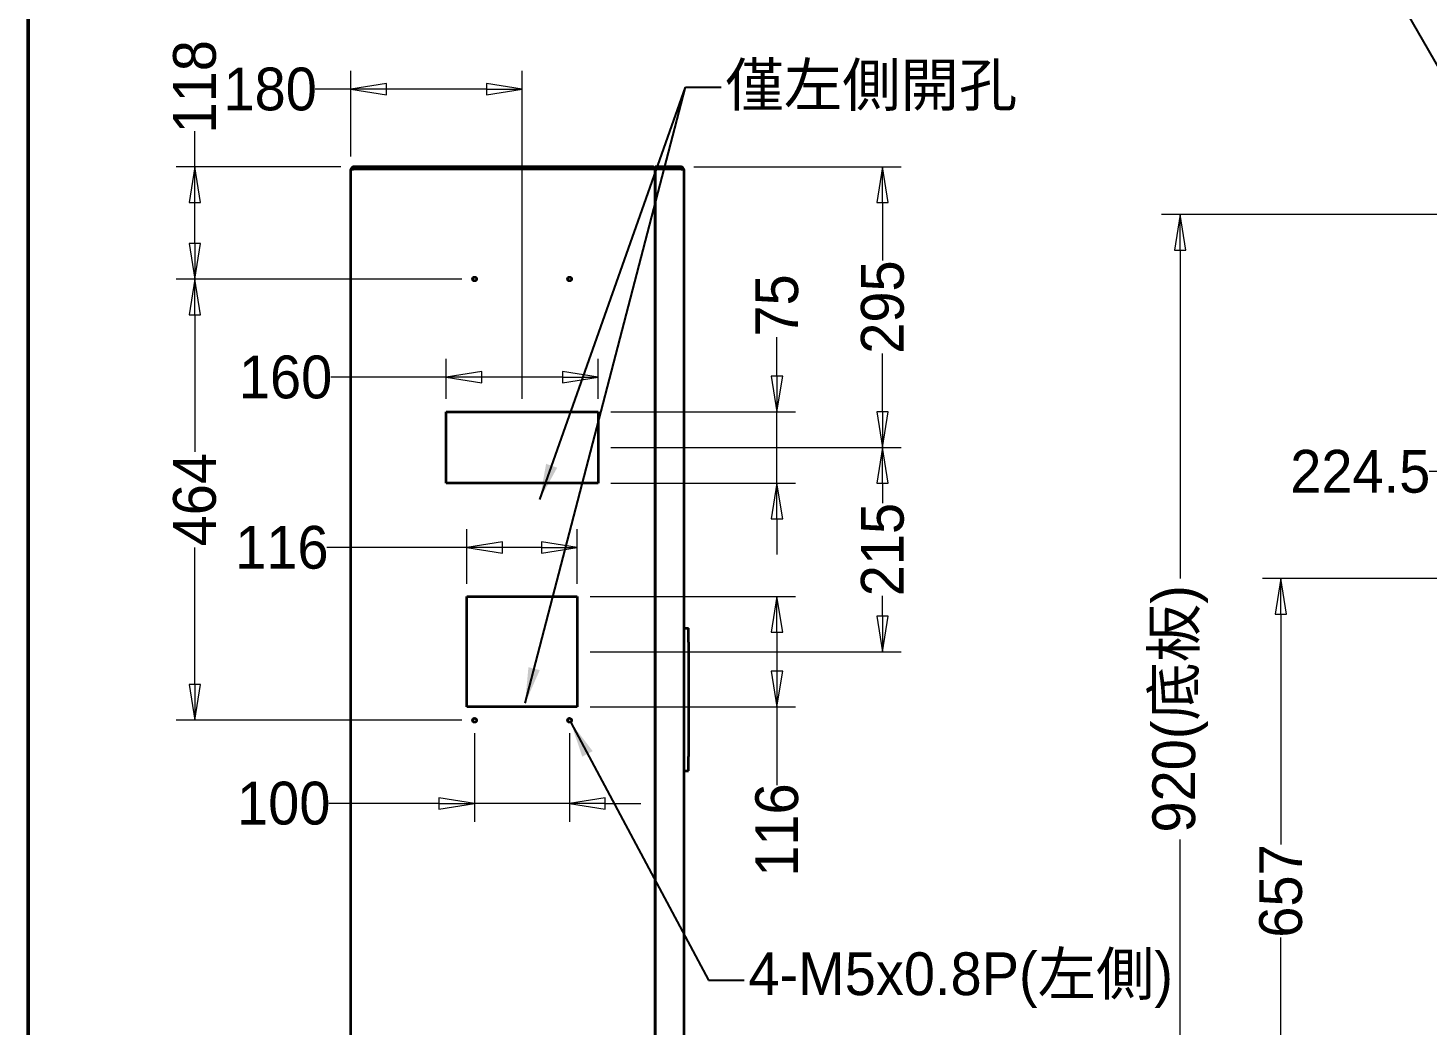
# Model space of a CAD drawing. Header units: millimetres. Extents: x 150 to 4305, y 150 to 3000.
# Drawn here: x 150 to 1623, y 990 to 2039 of the extents above; entities that cross this region are included whole.
import ezdxf

# ---------------------------------------------------------------- set-up
doc = ezdxf.new("R2010")
doc.units = ezdxf.units.MM
doc.header["$LTSCALE"] = 15
for name, color, linetype, lineweight in [('可見 (ISO)', 7, 'Continuous', 35), ('圖框 (ISO)', 7, 'Continuous', 50), ('標註 (ISO)', 7, 'Continuous', 20), ('窄部可見 (ISO)', 7, 'Continuous', 15), ('符號 (ISO)', 7, 'Continuous', 25)]:
    doc.layers.add(name, color=color, linetype=linetype, lineweight=lineweight)
doc.styles.add('註記文字 (JIS)', font='')
doc.styles.get('註記文字 (JIS)').set_extended_font_data('PMingLiU')
doc.dimstyles.new('預設 (JIS)', dxfattribs={"dimscale": 15, "dimtxt": 3, "dimasz": 2.5, "dimexe": 1.3, "dimexo": 0.9, "dimgap": 0.3, "dimtad": 0, "dimtoh": 1, "dimrnd": 1e-08, "dimdsep": 46, "dimtxsty": '註記文字 (JIS)', "dimblk": 'Filled-1', "dimcen": 0.09, "dimdle": 10, "dimclrd": 256, "dimclre": 256, "dimclrt": 256, "dimadec": 0, "dimazin": 2, "dimtfac": 0.933333, "dimtmove": 0, "dimatfit": 3, "dimfxl": 0, "dimtolj": 1, "dimlwd": -1, "dimlwe": -1, "dimarcsym": 0})
doc.dimstyles.new('預設 (JIS)$7', dxfattribs={"dimscale": 15, "dimtxt": 3, "dimasz": 2.5, "dimexe": 1.3, "dimexo": 0.9, "dimgap": 0.3, "dimtad": 0, "dimtoh": 1, "dimrnd": 1e-08, "dimdsep": 46, "dimtxsty": '註記文字 (JIS)', "dimblk": 'Filled-1', "dimcen": 0.09, "dimdle": 10, "dimclrd": 256, "dimclre": 256, "dimclrt": 256, "dimadec": 0, "dimazin": 2, "dimtfac": 0.933333, "dimtmove": 0, "dimatfit": 3, "dimfxl": 0, "dimtolj": 1, "dimlwd": -1, "dimlwe": -1, "dimarcsym": 0})

# ---------------------------------------------------------------- blocks, each defined once
blk = doc.blocks.new('圖框 預設圖框')
at = {"layer": '圖框 (ISO)', "flags": 128}
blk.add_lwpolyline([(10, 10), (10, 200)], dxfattribs=at)
blk = doc.blocks.new('Filled-1')
at = {"color": 0}
for p, q in [((0, 0), (-1, 0.16)), ((-1, 0.16), (-1, -0.16)), ((-1, 0), (0, 0)), ((-1, -0.16), (0, 0))]:
    blk.add_line(p, q, dxfattribs=at)
at = {"color": 0, "flags": 128}
blk.add_lwpolyline([(-1, -0.16), (0, 0)], dxfattribs=at)
at = {"color": 0}
blk.add_solid([(-1, -0.16), (0, 0), (-1, 0.16), (-1, -0.16)], dxfattribs=at)
blk = doc.blocks.new('*D26')
at = {"layer": 'Defpoints', "color": 0}
for p in [(1361.9, 1843.3), (1716.9, 1843.3), (1716.9, 923.3)]:
    blk.add_point(p, dxfattribs=at)
at = {"layer": '標註 (ISO)'}
for p, q in [((1703.4, 1843.3), (1342.4, 1843.3)), ((1361.9, 1805.8), (1361.9, 1460.5)), ((1361.9, 960.8), (1361.9, 1186.1)), ((1703.4, 923.3), (1342.4, 923.3))]:
    blk.add_line(p, q, dxfattribs=at)
at = {"layer": '標註 (ISO)', "xscale": 37.5, "yscale": 37.5, "zscale": 37.5}
for p, rotation in [((1361.9, 1843.3), 90), ((1361.9, 923.3), 270)]:
    blk.add_blockref('Filled-1', p, dxfattribs=dict(at, rotation=rotation))
at = {"layer": '標註 (ISO)', "insert": (1361.9, 1323.3), "char_height": 45, "attachment_point": 5, "rotation": 90, "style": '註記文字 (JIS)'}
blk.add_mtext('\\A1;\\f新細明體|b0|i0;\\H45.0000;920(底板)', dxfattribs=at)
blk = doc.blocks.new('*D32')
at = {"layer": 'Defpoints', "color": 0}
for p in [(492.5, 1893.3), (325.4, 1775.3), (619.7, 1775.3)]:
    blk.add_point(p, dxfattribs=at)
at = {"layer": '標註 (ISO)'}
for p, q in [((325.4, 1893.3), (325.4, 1930.8)), ((479, 1893.3), (305.9, 1893.3)), ((325.4, 1812.8), (325.4, 1855.8)), ((606.2, 1775.3), (305.9, 1775.3))]:
    blk.add_line(p, q, dxfattribs=at)
at = {"layer": '標註 (ISO)', "xscale": 37.5, "yscale": 37.5, "zscale": 37.5}
for p, rotation in [((325.4, 1893.3), 90), ((325.4, 1775.3), 270)]:
    blk.add_blockref('Filled-1', p, dxfattribs=dict(at, rotation=rotation))
at = {"layer": '標註 (ISO)', "insert": (325.4, 1977.4), "char_height": 45, "attachment_point": 5, "rotation": 90, "style": '註記文字 (JIS)'}
blk.add_mtext('\\A1;118', dxfattribs=at)
blk = doc.blocks.new('*D33')
at = {"layer": 'Defpoints', "color": 0}
for p in [(619.7, 1775.3), (325.4, 1311.3), (619.7, 1311.3)]:
    blk.add_point(p, dxfattribs=at)
at = {"layer": '標註 (ISO)'}
for p, q in [((606.2, 1775.3), (305.9, 1775.3)), ((325.4, 1737.8), (325.4, 1593.7)), ((325.4, 1348.8), (325.4, 1492.9)), ((606.2, 1311.3), (305.9, 1311.3))]:
    blk.add_line(p, q, dxfattribs=at)
at = {"layer": '標註 (ISO)', "xscale": 37.5, "yscale": 37.5, "zscale": 37.5}
for p, rotation in [((325.4, 1775.3), 90), ((325.4, 1311.3), 270)]:
    blk.add_blockref('Filled-1', p, dxfattribs=dict(at, rotation=rotation))
at = {"layer": '標註 (ISO)', "insert": (325.4, 1543.3), "char_height": 45, "attachment_point": 5, "rotation": 90, "style": '註記文字 (JIS)'}
blk.add_mtext('\\A1;464', dxfattribs=at)
blk = doc.blocks.new('*D34')
at = {"layer": 'Defpoints', "color": 0}
for p in [(669.7, 1974.8), (489.7, 1890.5), (669.7, 1635.8)]:
    blk.add_point(p, dxfattribs=at)
at = {"layer": '標註 (ISO)'}
for p, q in [((489.7, 1904), (489.7, 1994.3)), ((669.7, 1649.3), (669.7, 1994.3)), ((489.7, 1974.8), (452.2, 1974.8)), ((632.2, 1974.8), (527.2, 1974.8))]:
    blk.add_line(p, q, dxfattribs=at)
at = {"layer": '標註 (ISO)', "xscale": 37.5, "yscale": 37.5, "zscale": 37.5, "rotation": 180}
blk.add_blockref('Filled-1', (489.7, 1974.8), dxfattribs=at)
at = {"layer": '標註 (ISO)', "xscale": 37.5, "yscale": 37.5, "zscale": 37.5}
blk.add_blockref('Filled-1', (669.7, 1974.8), dxfattribs=at)
at = {"layer": '標註 (ISO)', "insert": (404.7, 1974.8), "char_height": 45, "attachment_point": 5, "style": '註記文字 (JIS)'}
blk.add_mtext('\\A1;180', dxfattribs=at)
blk = doc.blocks.new('*D35')
at = {"layer": 'Defpoints', "color": 0}
for p in [(619.7, 1311.3), (719.7, 1311.3), (619.7, 1223.9)]:
    blk.add_point(p, dxfattribs=at)
at = {"layer": '標註 (ISO)'}
for p, q in [((619.7, 1297.8), (619.7, 1204.4)), ((719.7, 1297.8), (719.7, 1204.4)), ((582.2, 1223.9), (466.5, 1223.9)), ((719.7, 1223.9), (619.7, 1223.9)), ((757.2, 1223.9), (794.7, 1223.9))]:
    blk.add_line(p, q, dxfattribs=at)
at = {"layer": '標註 (ISO)', "xscale": 37.5, "yscale": 37.5, "zscale": 37.5}
blk.add_blockref('Filled-1', (619.7, 1223.9), dxfattribs=at)
at = {"layer": '標註 (ISO)', "xscale": 37.5, "yscale": 37.5, "zscale": 37.5, "rotation": 180}
blk.add_blockref('Filled-1', (719.7, 1223.9), dxfattribs=at)
at = {"layer": '標註 (ISO)', "insert": (419, 1223.9), "char_height": 45, "attachment_point": 5, "style": '註記文字 (JIS)'}
blk.add_mtext('\\A1;100', dxfattribs=at)
blk = doc.blocks.new('*D36')
at = {"layer": 'Defpoints', "color": 0}
for p in [(727.7, 1492.9), (611.7, 1441.3), (727.7, 1441.3)]:
    blk.add_point(p, dxfattribs=at)
at = {"layer": '標註 (ISO)'}
for p, q in [((611.7, 1454.8), (611.7, 1512.4)), ((727.7, 1454.8), (727.7, 1512.4)), ((611.7, 1492.9), (464.3, 1492.9)), ((690.2, 1492.9), (649.2, 1492.9))]:
    blk.add_line(p, q, dxfattribs=at)
at = {"layer": '標註 (ISO)', "xscale": 37.5, "yscale": 37.5, "zscale": 37.5, "rotation": 180}
blk.add_blockref('Filled-1', (611.7, 1492.9), dxfattribs=at)
at = {"layer": '標註 (ISO)', "xscale": 37.5, "yscale": 37.5, "zscale": 37.5}
blk.add_blockref('Filled-1', (727.7, 1492.9), dxfattribs=at)
at = {"layer": '標註 (ISO)', "insert": (417, 1492.9), "char_height": 45, "attachment_point": 5, "style": '註記文字 (JIS)'}
blk.add_mtext('\\A1;116', dxfattribs=at)
blk = doc.blocks.new('*D37')
at = {"layer": 'Defpoints', "color": 0}
for p in [(749.7, 1672), (589.7, 1635.8), (749.7, 1635.8)]:
    blk.add_point(p, dxfattribs=at)
at = {"layer": '標註 (ISO)'}
for p, q in [((589.7, 1649.3), (589.7, 1691.5)), ((749.7, 1649.3), (749.7, 1691.5)), ((589.7, 1672), (468.4, 1672)), ((712.2, 1672), (627.2, 1672))]:
    blk.add_line(p, q, dxfattribs=at)
at = {"layer": '標註 (ISO)', "xscale": 37.5, "yscale": 37.5, "zscale": 37.5, "rotation": 180}
blk.add_blockref('Filled-1', (589.7, 1672), dxfattribs=at)
at = {"layer": '標註 (ISO)', "xscale": 37.5, "yscale": 37.5, "zscale": 37.5}
blk.add_blockref('Filled-1', (749.7, 1672), dxfattribs=at)
at = {"layer": '標註 (ISO)', "insert": (420.9, 1672), "char_height": 45, "attachment_point": 5, "style": '註記文字 (JIS)'}
blk.add_mtext('\\A1;160', dxfattribs=at)
blk = doc.blocks.new('*D38')
at = {"layer": 'Defpoints', "color": 0}
for p in [(836.9, 1893.3), (749.7, 1598.3), (1048.9, 1598.3)]:
    blk.add_point(p, dxfattribs=at)
at = {"layer": '標註 (ISO)'}
for p, q in [((850.4, 1893.3), (1068.4, 1893.3)), ((1048.9, 1855.8), (1048.9, 1794.6)), ((1048.9, 1635.8), (1048.9, 1697)), ((763.2, 1598.3), (1068.4, 1598.3))]:
    blk.add_line(p, q, dxfattribs=at)
at = {"layer": '標註 (ISO)', "xscale": 37.5, "yscale": 37.5, "zscale": 37.5}
for p, rotation in [((1048.9, 1893.3), 90), ((1048.9, 1598.3), 270)]:
    blk.add_blockref('Filled-1', p, dxfattribs=dict(at, rotation=rotation))
at = {"layer": '標註 (ISO)', "insert": (1048.9, 1745.8), "char_height": 45, "attachment_point": 5, "rotation": 90, "style": '註記文字 (JIS)'}
blk.add_mtext('\\A1;295', dxfattribs=at)
blk = doc.blocks.new('*D39')
at = {"layer": 'Defpoints', "color": 0}
for p in [(749.7, 1598.3), (727.7, 1383.3), (1048.9, 1383.3)]:
    blk.add_point(p, dxfattribs=at)
at = {"layer": '標註 (ISO)'}
for p, q in [((763.2, 1598.3), (1068.4, 1598.3)), ((1048.9, 1560.8), (1048.9, 1539.6)), ((1048.9, 1420.8), (1048.9, 1442)), ((741.2, 1383.3), (1068.4, 1383.3))]:
    blk.add_line(p, q, dxfattribs=at)
at = {"layer": '標註 (ISO)', "xscale": 37.5, "yscale": 37.5, "zscale": 37.5}
for p, rotation in [((1048.9, 1598.3), 90), ((1048.9, 1383.3), 270)]:
    blk.add_blockref('Filled-1', p, dxfattribs=dict(at, rotation=rotation))
at = {"layer": '標註 (ISO)', "insert": (1048.9, 1490.8), "char_height": 45, "attachment_point": 5, "rotation": 90, "style": '註記文字 (JIS)'}
blk.add_mtext('\\A1;215', dxfattribs=at)
blk = doc.blocks.new('*D40')
at = {"layer": 'Defpoints', "color": 0}
for p in [(749.7, 1635.8), (749.7, 1560.8), (937.8, 1560.8)]:
    blk.add_point(p, dxfattribs=at)
at = {"layer": '標註 (ISO)'}
for p, q in [((937.8, 1673.3), (937.8, 1714.1)), ((763.2, 1635.8), (957.3, 1635.8)), ((937.8, 1560.8), (937.8, 1635.8)), ((763.2, 1560.8), (957.3, 1560.8)), ((937.8, 1523.3), (937.8, 1485.8))]:
    blk.add_line(p, q, dxfattribs=at)
at = {"layer": '標註 (ISO)', "xscale": 37.5, "yscale": 37.5, "zscale": 37.5}
for p, rotation in [((937.8, 1635.8), 270), ((937.8, 1560.8), 90)]:
    blk.add_blockref('Filled-1', p, dxfattribs=dict(at, rotation=rotation))
at = {"layer": '標註 (ISO)', "insert": (937.8, 1747.5), "char_height": 45, "attachment_point": 5, "rotation": 90, "style": '註記文字 (JIS)'}
blk.add_mtext('\\A1;75', dxfattribs=at)
blk = doc.blocks.new('*D41')
at = {"layer": 'Defpoints', "color": 0}
for p in [(727.7, 1441.3), (727.7, 1325.3), (937.8, 1325.3)]:
    blk.add_point(p, dxfattribs=at)
at = {"layer": '標註 (ISO)'}
for p, q in [((741.2, 1441.3), (957.3, 1441.3)), ((937.8, 1403.8), (937.8, 1362.8)), ((741.2, 1325.3), (957.3, 1325.3)), ((937.8, 1325.3), (937.8, 1243.2))]:
    blk.add_line(p, q, dxfattribs=at)
at = {"layer": '標註 (ISO)', "xscale": 37.5, "yscale": 37.5, "zscale": 37.5}
for p, rotation in [((937.8, 1441.3), 90), ((937.8, 1325.3), 270)]:
    blk.add_blockref('Filled-1', p, dxfattribs=dict(at, rotation=rotation))
at = {"layer": '標註 (ISO)', "insert": (937.8, 1195.9), "char_height": 45, "attachment_point": 5, "rotation": 90, "style": '註記文字 (JIS)'}
blk.add_mtext('\\A1;116', dxfattribs=at)
blk = doc.blocks.new('*D47')
at = {"layer": 'Defpoints', "color": 0}
for p in [(1467.8, 1460.3), (1694.1, 1460.3), (1699.1, 803.3)]:
    blk.add_point(p, dxfattribs=at)
at = {"layer": '標註 (ISO)'}
for p, q in [((1680.6, 1460.3), (1448.3, 1460.3)), ((1467.8, 1422.8), (1467.8, 1180.7)), ((1467.8, 840.8), (1467.8, 1082.9)), ((1685.6, 803.3), (1448.3, 803.3))]:
    blk.add_line(p, q, dxfattribs=at)
at = {"layer": '標註 (ISO)', "xscale": 37.5, "yscale": 37.5, "zscale": 37.5}
for p, rotation in [((1467.8, 1460.3), 90), ((1467.8, 803.3), 270)]:
    blk.add_blockref('Filled-1', p, dxfattribs=dict(at, rotation=rotation))
at = {"layer": '標註 (ISO)', "insert": (1467.8, 1131.8), "char_height": 45, "attachment_point": 5, "rotation": 90, "style": '註記文字 (JIS)'}
blk.add_mtext('\\A1;657', dxfattribs=at)
blk = doc.blocks.new('*D59')
at = {"layer": 'Defpoints', "color": 0}
for p in [(1664.1, 1572.8), (1888.6, 1572.8), (1888.6, 1458.3)]:
    blk.add_point(p, dxfattribs=at)
at = {"layer": '標註 (ISO)'}
for p, q in [((1888.6, 1471.8), (1888.6, 1592.3)), ((1664.1, 1572.8), (1623.7, 1572.8)), ((1851.1, 1572.8), (1701.6, 1572.8))]:
    blk.add_line(p, q, dxfattribs=at)
at = {"layer": '標註 (ISO)', "xscale": 37.5, "yscale": 37.5, "zscale": 37.5, "rotation": 180}
blk.add_blockref('Filled-1', (1664.1, 1572.8), dxfattribs=at)
at = {"layer": '標註 (ISO)', "xscale": 37.5, "yscale": 37.5, "zscale": 37.5}
blk.add_blockref('Filled-1', (1888.6, 1572.8), dxfattribs=at)
at = {"layer": '標註 (ISO)', "insert": (1551.3, 1572.8), "char_height": 45, "attachment_point": 5, "style": '註記文字 (JIS)'}
blk.add_mtext('\\A1;224.5', dxfattribs=at)

msp = doc.modelspace()

# ---------------------------------------------------------------- linework, layer by layer
at = {"layer": '可見 (ISO)'}
for p, q in [((492.4663, 1890.5001), (489.6663, 1890.5001)), ((489.6663, 776.1001), (489.6663, 1890.5001)), ((806.8663, 1893.3001), (492.4663, 1893.3001)), ((492.4663, 1891.3001), (492.4663, 1893.3001)), ((492.4663, 1891.3001), (806.8663, 1891.3001)), ((492.4663, 1891.2294), (806.8663, 1891.2294)), ((492.4663, 1890.5001), (492.4663, 1891.2294)), ((809.6553, 1890.5001), (809.6663, 1890.5001)), ((809.6663, 1890.4294), (809.6663, 1890.5001)), ((809.6663, 1890.4294), (809.6663, 776.1708)), ((836.8663, 1893.3001), (809.7663, 1893.3001)), ((809.7663, 1891.3001), (809.7663, 1893.3001)), ((836.8663, 1891.3001), (809.7663, 1891.3001)), ((809.7663, 1891.2294), (836.8663, 1891.2294)), ((809.7663, 775.3708), (809.7663, 1891.2294)), ((836.8663, 1891.3001), (836.8663, 1893.3001)), ((836.8663, 1891.2294), (836.8663, 1890.5001)), ((839.6663, 1890.5001), (836.8663, 1890.5001)), ((839.6663, 1890.5001), (839.6663, 776.1001)), ((589.6663, 1635.8001), (749.6663, 1635.8001)), ((589.6663, 1560.8001), (589.6663, 1635.8001)), ((749.6663, 1635.8001), (749.6663, 1560.8001)), ((749.6663, 1560.8001), (589.6663, 1560.8001)), ((809.6663, 1458.3001), (809.7663, 1458.3001)), ((611.6663, 1441.3001), (727.6663, 1441.3001)), ((611.6663, 1325.3001), (611.6663, 1441.3001)), ((727.6663, 1441.3001), (727.6663, 1325.3001)), ((839.6663, 1408.3001), (844.6663, 1408.3001)), ((844.6663, 1393.3001), (844.6663, 1408.3001)), ((844.6663, 1393.3001), (844.6663, 1273.3001)), ((727.6663, 1325.3001), (611.6663, 1325.3001)), ((844.6663, 1258.3001), (844.6663, 1273.3001)), ((839.6663, 1258.3001), (844.6663, 1258.3001)), ((809.7663, 1211.7143), (809.6663, 1211.7143)), ((809.6663, 1210.3001), (809.7663, 1210.3001)), ((809.6663, 1208.3001), (809.7663, 1208.3001))]:
    msp.add_line(p, q, dxfattribs=at)
for centre in [(619.6663, 1775.3001), (719.6663, 1775.3001), (619.6663, 1311.3001), (719.6663, 1311.3001)]:
    msp.add_circle(centre, 2.067, dxfattribs=at)
for centre, radius, start, end in [((492.4663, 1890.5001), 2.8, 90, 180), ((492.4663, 1890.5001), 0.8, 90, 180), ((806.8663, 1890.5001), 0.8, 64.7067548, 90), ((836.8663, 1890.5001), 2.8, 0, 90), ((836.8663, 1890.5001), 0.8, 0, 90)]:
    msp.add_arc(centre, radius, start, end, dxfattribs=at)
for points, knots in [([(809.6663, 1890.5001), (809.6663, 1891.4698), (809.122, 1892.4216), (808.2862, 1892.9134), (807.8584, 1893.1651), (807.3627, 1893.3001), (806.8663, 1893.3001)], [1.570796327, 1.570796327, 1.570796327, 1.570796327, 2.609765423, 2.609765423, 2.609765423, 3.141592654, 3.141592654, 3.141592654, 3.141592654]), ([(806.8663, 1891.2294), (807.836, 1891.2294), (808.7878, 1891.0739), (809.2796, 1890.8351), (809.5313, 1890.7128), (809.6663, 1890.5712), (809.6663, 1890.4294)], [-3.141592654, -3.141592654, -3.141592654, -3.141592654, -2.102623558, -2.102623558, -2.102623558, -1.570796327, -1.570796327, -1.570796327, -1.570796327])]:
    msp.add_open_spline(points, degree=3, knots=knots, dxfattribs=at)
at = {"layer": '窄部可見 (ISO)'}
for centre in [(619.6663, 1775.3001), (719.6663, 1775.3001), (619.6663, 1311.3001), (719.6663, 1311.3001)]:
    msp.add_circle(centre, 2.5, dxfattribs=at)

# ---------------------------------------------------------------- block references
at = {"xscale": 15, "yscale": 15, "zscale": 15}
msp.add_blockref('圖框 預設圖框', (0, 0), dxfattribs=at)

# ---------------------------------------------------------------- texts
at = {"layer": '符號 (ISO)', "insert": (883.6006, 1977.0422), "char_height": 45.000002, "width": 313.043511, "attachment_point": 4, "style": '註記文字 (JIS)'}
msp.add_mtext('\\f新細明體|b0|i0;僅左側開孔', dxfattribs=at)
at = {"layer": '符號 (ISO)', "insert": (907.6999, 1038.0247), "char_height": 45.000002, "width": 435.171424, "attachment_point": 4, "line_spacing_factor": 0.525, "style": '註記文字 (JIS)'}
msp.add_mtext('4-M5x0.8P(左側)', dxfattribs=at)

# ---------------------------------------------------------------- dimensions: what is measured, and where the dimension line sits
at = {"layer": '標註 (ISO)'}
for base, p1, p2, angle, override, picture, middle in [((325.3731, 1775.3001), (492.4663, 1893.3001), (619.6663, 1775.3001), 90, {"dimgap": 0.3, "dimtoh": 0, "dimdec": 2, "dimtol": 0, "dimlim": 0, "dimtp": 0, "dimtm": 0, "dimtdec": 2, "dimtofl": 0, "dimatfit": 2}, '*D32', (325.3731, 1977.3568)), ((1048.9404, 1598.3001), (836.8663, 1893.3001), (749.6663, 1598.3001), 90, {"dimgap": 0.3, "dimtoh": 0, "dimdec": 2, "dimtol": 0, "dimlim": 0, "dimtp": 0, "dimtm": 0, "dimtdec": 2, "dimtofl": 0, "dimatfit": 1}, '*D38', (1048.9404, 1745.8001)), ((325.3731, 1311.3001), (619.6663, 1775.3001), (619.6663, 1311.3001), 90, {"dimgap": 0.3, "dimtoh": 0, "dimdec": 2, "dimtol": 0, "dimlim": 0, "dimtp": 0, "dimtm": 0, "dimtdec": 2, "dimtofl": 0, "dimatfit": 1}, '*D33', (325.3731, 1543.3001)), ((937.7724, 1560.8001), (749.6663, 1635.8001), (749.6663, 1560.8001), 90, {"dimgap": 0.3, "dimtoh": 0, "dimdec": 2, "dimtol": 0, "dimlim": 0, "dimtp": 0, "dimtm": 0, "dimtdec": 2, "dimtofl": 1, "dimatfit": 1}, '*D40', (937.7724, 1747.5255)), ((749.6663, 1672.0263), (589.6663, 1635.8001), (749.6663, 1635.8001), 180, {"dimgap": 0.3, "dimtoh": 0, "dimdec": 2, "dimtol": 0, "dimlim": 0, "dimtp": 0, "dimtm": 0, "dimtdec": 2, "dimtofl": 0, "dimatfit": 2}, '*D37', (420.9386, 1672.0263)), ((1048.9404, 1383.3001), (749.6663, 1598.3001), (727.6663, 1383.3001), 90, {"dimgap": 0.3, "dimtoh": 0, "dimdec": 2, "dimtol": 0, "dimlim": 0, "dimtp": 0, "dimtm": 0, "dimtdec": 2, "dimtofl": 0, "dimatfit": 1}, '*D39', (1048.9404, 1490.8001)), ((727.6663, 1492.8927), (611.6663, 1441.3001), (727.6663, 1441.3001), 180, {"dimgap": 0.3, "dimtoh": 0, "dimdec": 2, "dimtol": 0, "dimlim": 0, "dimtp": 0, "dimtm": 0, "dimtdec": 2, "dimtofl": 0, "dimatfit": 2}, '*D36', (417.0379, 1492.8927)), ((1467.7944, 1460.3001), (1699.0962, 803.3001), (1694.0962, 1460.3001), 90, {"dimgap": 0.3, "dimtoh": 0, "dimdec": 2, "dimtol": 0, "dimlim": 0, "dimtp": 0, "dimtm": 0, "dimtdec": 2, "dimtofl": 0, "dimatfit": 1}, '*D47', (1467.7944, 1131.8001)), ((937.7724, 1325.3001), (727.6663, 1441.3001), (727.6663, 1325.3001), 90, {"dimgap": 0.3, "dimtoh": 0, "dimdec": 2, "dimtol": 0, "dimlim": 0, "dimtp": 0, "dimtm": 0, "dimtdec": 2, "dimtofl": 0, "dimatfit": 2}, '*D41', (937.7724, 1195.9365)), ((619.6663, 1223.9042), (719.6663, 1311.3001), (619.6663, 1311.3001), 180, {"dimgap": 0.3, "dimtoh": 0, "dimdec": 2, "dimtol": 0, "dimlim": 0, "dimtp": 0, "dimtm": 0, "dimtdec": 2, "dimtofl": 1, "dimatfit": 1}, '*D35', (418.9883, 1223.9042))]:
    dim = msp.add_linear_dim(base=base, p1=p1, p2=p2, angle=angle, dimstyle='預設 (JIS)', override=override, dxfattribs=at)
    dim.commit()
    dim.dimension.update_dxf_attribs({"geometry": picture, "text_midpoint": middle, "dimtype": 160})
for base, p1, p2, override, picture, middle in [((669.6663, 1974.7759), (489.6663, 1890.5001), (669.6663, 1635.8001), {"dimgap": 0.3, "dimtoh": 0, "dimdec": 2, "dimtol": 0, "dimlim": 0, "dimtp": 0, "dimtm": 0, "dimtdec": 2, "dimtofl": 0, "dimatfit": 2}, '*D34', (404.6939, 1974.7759)), ((1888.5962, 1572.7694), (1664.0962, 1572.7694), (1888.5962, 1458.3001), {"dimgap": 0.3, "dimtoh": 0, "dimdec": 2, "dimse1": 1, "dimtol": 0, "dimlim": 0, "dimtp": 0, "dimtm": 0, "dimtdec": 2, "dimtofl": 0, "dimatfit": 2}, '*D59', (1551.318, 1572.7694))]:
    dim = msp.add_linear_dim(base=base, p1=p1, p2=p2, dimstyle='預設 (JIS)', override=override, dxfattribs=at)
    dim.commit()
    dim.dimension.update_dxf_attribs({"geometry": picture, "text_midpoint": middle, "dimtype": 160})
dim = msp.add_linear_dim(base=(1361.8503, 1843.3001), p1=(1716.8962, 923.3001), p2=(1716.8962, 1843.3001), angle=90, text='\\f新細明體|b0|i0;\\H45.0000;<>(底板)', dimstyle='預設 (JIS)', override={"dimgap": 0.3, "dimtoh": 0, "dimdec": 2, "dimtol": 0, "dimlim": 0, "dimtp": 0, "dimtm": 0, "dimtdec": 2, "dimtofl": 0, "dimatfit": 1}, dxfattribs=at)
dim.commit()
dim.dimension.update_dxf_attribs({"geometry": '*D26', "text_midpoint": (1361.8503, 1323.3001), "dimtype": 160})

# ---------------------------------------------------------------- leaders
at = {"layer": '符號 (ISO)', "annotation_type": 0, "has_hookline": 1}
for points, hookline_direction, text_width in [([(1734.0962, 1823.3001), (1586.1635, 2080.1055), (1548.6635, 2080.1055)], 1, 336.6497), ([(672.8733, 1329.3249), (841.6291, 1977.1283), (879.1291, 1977.1283)], 0, 17.3983), ([(688.2678, 1543.591), (841.6006, 1977.0422), (879.1006, 1977.0422)], 0, 262.1512), ([(720.805, 1309.0745), (865.6999, 1038.0247), (903.1999, 1038.0247)], 0, 370.7268)]:
    msp.add_leader(points, dimstyle='預設 (JIS)$7', override={"dimtad": 0}, dxfattribs=dict(at, hookline_direction=hookline_direction, text_width=text_width))

doc.saveas('drawing.dxf')
